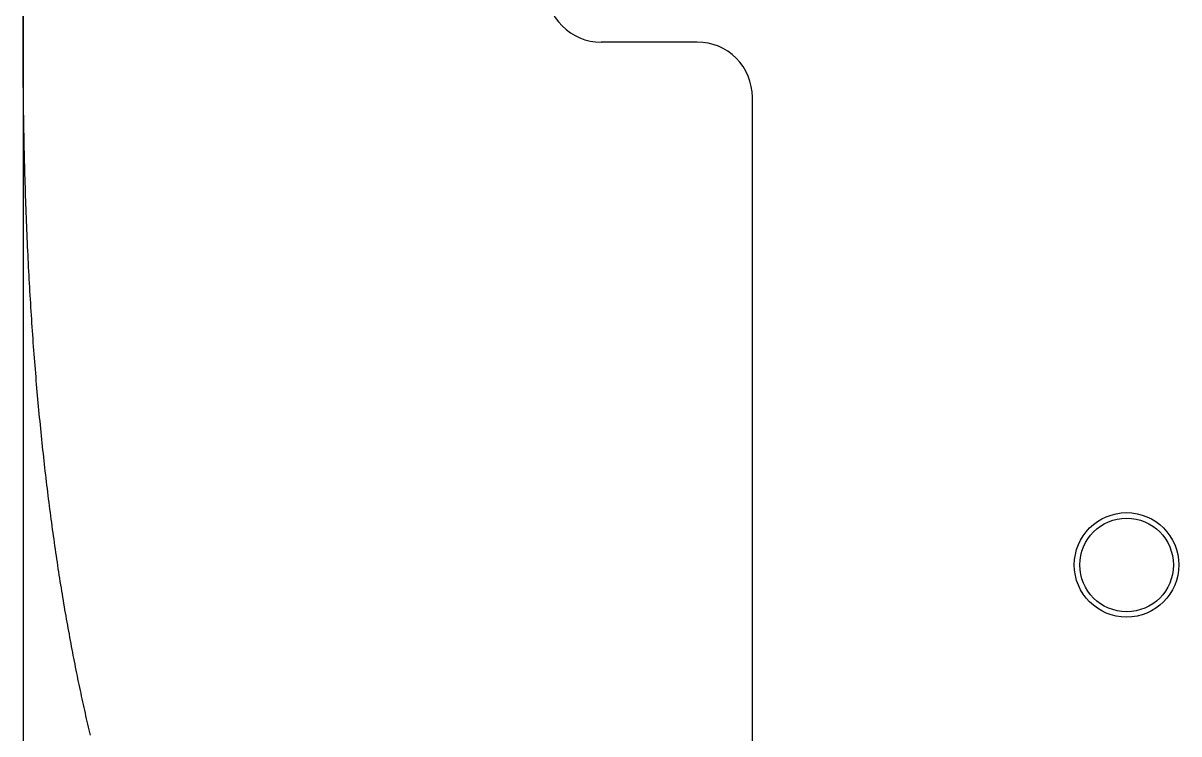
# Model space of a CAD drawing. Extents: x -14 to 315, y -179 to 16.
# Drawn here: x -14.25 to 6.75, y -79.07 to -66.16 of the extents above; entities that cross this region are included whole.
import ezdxf

# ---------------------------------------------------------------- set-up
doc = ezdxf.new("R2010")
doc.units = 0
doc.layers.add('BLACK', color=7, linetype='CONTINUOUS')

msp = doc.modelspace()

# ---------------------------------------------------------------- linework, layer by layer
at = {"layer": 'BLACK', "linetype": 'CONTINUOUS'}
for p, q in [((-14.25, 4), (-14.25, -85.5)), ((-14.25, -66.5), (-14.25, -47.5)), ((-14.249995, -66.529204), (-14.25, -66.5)), ((-14.249928, -66.614419), (-14.249995, -66.529204)), ((-2, -66.5), (-3.75, -66.5)), ((-14.249781, -66.6994), (-14.249928, -66.614419)), ((-14.249555, -66.784146), (-14.249781, -66.6994)), ((-14.249249, -66.868659), (-14.249555, -66.784146)), ((-14.248865, -66.952939), (-14.249249, -66.868659)), ((-14.248402, -67.036986), (-14.248865, -66.952939)), ((-14.24786, -67.120802), (-14.248402, -67.036986)), ((-14.24724, -67.204387), (-14.24786, -67.120802)), ((-14.246541, -67.287742), (-14.24724, -67.204387)), ((-14.245765, -67.370866), (-14.246541, -67.287742)), ((-14.244911, -67.453761), (-14.245765, -67.370866)), ((-14.24398, -67.536427), (-14.244911, -67.453761)), ((-14.242971, -67.618864), (-14.24398, -67.536427)), ((-14.241885, -67.701074), (-14.242971, -67.618864)), ((-1, -84.5), (-1, -67.5)), ((-14.240723, -67.783057), (-14.241885, -67.701074)), ((-14.239483, -67.864813), (-14.240723, -67.783057)), ((-14.238168, -67.946343), (-14.239483, -67.864813)), ((-14.236776, -68.027647), (-14.238168, -67.946343)), ((-14.235308, -68.108726), (-14.236776, -68.027647)), ((-14.233765, -68.189581), (-14.235308, -68.108726)), ((-14.232145, -68.270212), (-14.233765, -68.189581)), ((-14.230451, -68.35062), (-14.232145, -68.270212)), ((-14.228681, -68.430805), (-14.230451, -68.35062)), ((-14.226837, -68.510767), (-14.228681, -68.430805)), ((-14.224917, -68.590508), (-14.226837, -68.510767)), ((-14.222923, -68.670028), (-14.224917, -68.590508)), ((-14.220855, -68.749327), (-14.222923, -68.670028)), ((-14.218713, -68.828406), (-14.220855, -68.749327)), ((-14.216496, -68.907266), (-14.218713, -68.828406)), ((-14.214206, -68.985907), (-14.216496, -68.907266)), ((-14.211843, -69.064329), (-14.214206, -68.985907)), ((-14.209406, -69.142533), (-14.211843, -69.064329)), ((-14.206896, -69.22052), (-14.209406, -69.142533)), ((-14.204313, -69.29829), (-14.206896, -69.22052)), ((-14.201658, -69.375844), (-14.204313, -69.29829)), ((-14.19893, -69.453182), (-14.201658, -69.375844)), ((-14.196129, -69.530305), (-14.19893, -69.453182)), ((-14.193257, -69.607213), (-14.196129, -69.530305)), ((-14.190313, -69.683907), (-14.193257, -69.607213)), ((-14.187297, -69.760387), (-14.190313, -69.683907)), ((-14.184209, -69.836654), (-14.187297, -69.760387)), ((-14.18105, -69.912709), (-14.184209, -69.836654)), ((-14.177821, -69.988551), (-14.18105, -69.912709)), ((-14.17452, -70.064182), (-14.177821, -69.988551)), ((-14.171148, -70.139602), (-14.17452, -70.064182)), ((-14.167706, -70.214812), (-14.171148, -70.139602)), ((-14.164194, -70.289811), (-14.167706, -70.214812)), ((-14.160612, -70.364601), (-14.164194, -70.289811)), ((-14.156959, -70.439183), (-14.160612, -70.364601)), ((-14.153237, -70.513555), (-14.156959, -70.439183)), ((-14.149446, -70.58772), (-14.153237, -70.513555)), ((-14.145585, -70.661678), (-14.149446, -70.58772)), ((-14.141655, -70.735429), (-14.145585, -70.661678)), ((-14.137656, -70.808973), (-14.141655, -70.735429)), ((-14.133588, -70.882312), (-14.137656, -70.808973)), ((-14.129452, -70.955445), (-14.133588, -70.882312)), ((-14.125247, -71.028373), (-14.129452, -70.955445)), ((-14.120974, -71.101098), (-14.125247, -71.028373)), ((-14.116633, -71.173618), (-14.120974, -71.101098)), ((-14.112224, -71.245935), (-14.116633, -71.173618)), ((-14.107748, -71.318049), (-14.112224, -71.245935)), ((-14.103204, -71.389962), (-14.107748, -71.318049)), ((-14.098593, -71.461672), (-14.103204, -71.389962)), ((-14.093915, -71.533181), (-14.098593, -71.461672)), ((-14.08917, -71.60449), (-14.093915, -71.533181)), ((-14.084358, -71.675598), (-14.08917, -71.60449)), ((-14.07948, -71.746506), (-14.084358, -71.675598)), ((-14.074536, -71.817215), (-14.07948, -71.746506)), ((-14.069525, -71.887726), (-14.074536, -71.817215)), ((-14.064448, -71.958038), (-14.069525, -71.887726)), ((-14.059306, -72.028153), (-14.064448, -71.958038)), ((-14.054098, -72.09807), (-14.059306, -72.028153)), ((-14.048825, -72.16779), (-14.054098, -72.09807)), ((-14.043486, -72.237314), (-14.048825, -72.16779)), ((-14.038083, -72.306643), (-14.043486, -72.237314)), ((-14.032614, -72.375776), (-14.038083, -72.306643)), ((-14.027081, -72.444714), (-14.032614, -72.375776)), ((-14.021483, -72.513459), (-14.027081, -72.444714)), ((-14.015821, -72.582009), (-14.021483, -72.513459)), ((-14.010095, -72.650366), (-14.015821, -72.582009)), ((-14.004305, -72.71853), (-14.010095, -72.650366)), ((-13.998451, -72.786502), (-14.004305, -72.71853)), ((-13.992534, -72.854282), (-13.998451, -72.786502)), ((-13.986553, -72.92187), (-13.992534, -72.854282)), ((-13.980509, -72.989268), (-13.986553, -72.92187)), ((-13.974402, -73.056475), (-13.980509, -72.989268)), ((-13.968232, -73.123493), (-13.974402, -73.056475)), ((-13.961999, -73.19032), (-13.968232, -73.123493)), ((-13.955703, -73.256959), (-13.961999, -73.19032)), ((-13.949345, -73.32341), (-13.955703, -73.256959)), ((-13.942925, -73.389672), (-13.949345, -73.32341)), ((-13.936443, -73.455747), (-13.942925, -73.389672)), ((-13.929899, -73.521635), (-13.936443, -73.455747)), ((-13.923294, -73.587336), (-13.929899, -73.521635)), ((-13.916627, -73.652851), (-13.923294, -73.587336)), ((-13.909898, -73.71818), (-13.916627, -73.652851)), ((-13.903108, -73.783324), (-13.909898, -73.71818)), ((-13.896258, -73.848284), (-13.903108, -73.783324)), ((-13.889346, -73.913059), (-13.896258, -73.848284)), ((-13.882374, -73.977651), (-13.889346, -73.913059)), ((-13.875341, -74.042059), (-13.882374, -73.977651)), ((-13.868248, -74.106284), (-13.875341, -74.042059)), ((-13.861094, -74.170327), (-13.868248, -74.106284)), ((-13.853881, -74.234188), (-13.861094, -74.170327)), ((-13.846608, -74.297868), (-13.853881, -74.234188)), ((-13.839275, -74.361366), (-13.846608, -74.297868)), ((-13.831883, -74.424684), (-13.839275, -74.361366)), ((-13.824431, -74.487822), (-13.831883, -74.424684)), ((-13.81692, -74.550781), (-13.824431, -74.487822)), ((-13.80935, -74.61356), (-13.81692, -74.550781)), ((-13.801721, -74.67616), (-13.80935, -74.61356)), ((-13.794034, -74.738583), (-13.801721, -74.67616)), ((-13.786288, -74.800827), (-13.794034, -74.738583)), ((-13.778483, -74.862894), (-13.786288, -74.800827)), ((-13.77062, -74.924785), (-13.778483, -74.862894)), ((-13.7627, -74.986499), (-13.77062, -74.924785)), ((-13.754721, -75.048037), (-13.7627, -74.986499)), ((-13.746684, -75.109399), (-13.754721, -75.048037)), ((-13.73859, -75.170586), (-13.746684, -75.109399)), ((-13.730439, -75.231599), (-13.73859, -75.170586)), ((-13.72223, -75.292437), (-13.730439, -75.231599)), ((-13.713964, -75.353102), (-13.72223, -75.292437)), ((-13.705641, -75.413594), (-13.713964, -75.353102)), ((-13.697262, -75.473912), (-13.705641, -75.413594)), ((-13.688825, -75.534059), (-13.697262, -75.473912)), ((-13.680333, -75.594033), (-13.688825, -75.534059)), ((-13.671783, -75.653836), (-13.680333, -75.594033)), ((-13.663178, -75.713468), (-13.671783, -75.653836)), ((-13.654517, -75.772929), (-13.663178, -75.713468)), ((-13.645799, -75.83222), (-13.654517, -75.772929)), ((-13.637026, -75.891341), (-13.645799, -75.83222)), ((-13.628198, -75.950292), (-13.637026, -75.891341)), ((-13.619313, -76.009075), (-13.628198, -75.950292)), ((-13.610374, -76.06769), (-13.619313, -76.009075)), ((-13.60138, -76.126136), (-13.610374, -76.06769)), ((-13.59233, -76.184415), (-13.60138, -76.126136)), ((-13.583226, -76.242527), (-13.59233, -76.184415)), ((-13.574067, -76.300472), (-13.583226, -76.242527)), ((-13.564853, -76.358251), (-13.574067, -76.300472)), ((-13.555585, -76.415864), (-13.564853, -76.358251)), ((-13.546263, -76.473311), (-13.555585, -76.415864)), ((-13.536886, -76.530594), (-13.546263, -76.473311)), ((-13.527456, -76.587712), (-13.536886, -76.530594)), ((-13.517972, -76.644666), (-13.527456, -76.587712)), ((-13.508434, -76.701456), (-13.517972, -76.644666)), ((-13.498843, -76.758082), (-13.508434, -76.701456)), ((-13.489198, -76.814546), (-13.498843, -76.758082)), ((-13.4795, -76.870848), (-13.489198, -76.814546)), ((-13.469749, -76.926987), (-13.4795, -76.870848)), ((-13.459944, -76.982965), (-13.469749, -76.926987)), ((-13.450088, -77.038782), (-13.459944, -76.982965)), ((-13.440178, -77.094438), (-13.450088, -77.038782)), ((-13.430216, -77.149933), (-13.440178, -77.094438)), ((-13.420201, -77.205269), (-13.430216, -77.149933)), ((-13.410134, -77.260445), (-13.420201, -77.205269)), ((-13.400015, -77.315462), (-13.410134, -77.260445)), ((-13.389844, -77.37032), (-13.400015, -77.315462)), ((-13.379621, -77.42502), (-13.389844, -77.37032)), ((-13.369347, -77.479562), (-13.379621, -77.42502)), ((-13.359021, -77.533947), (-13.369347, -77.479562)), ((-13.348643, -77.588174), (-13.359021, -77.533947)), ((-13.338214, -77.642246), (-13.348643, -77.588174)), ((-13.327734, -77.69616), (-13.338214, -77.642246)), ((-13.317203, -77.749919), (-13.327734, -77.69616)), ((-13.306621, -77.803523), (-13.317203, -77.749919)), ((-13.295988, -77.856972), (-13.306621, -77.803523)), ((-13.285304, -77.910266), (-13.295988, -77.856972)), ((-13.27457, -77.963405), (-13.285304, -77.910266)), ((-13.263785, -78.016391), (-13.27457, -77.963405)), ((-13.252951, -78.069224), (-13.263785, -78.016391)), ((-13.242066, -78.121904), (-13.252951, -78.069224)), ((-13.231131, -78.174431), (-13.242066, -78.121904)), ((-13.220146, -78.226806), (-13.231131, -78.174431)), ((-13.209112, -78.279029), (-13.220146, -78.226806)), ((-13.198027, -78.331101), (-13.209112, -78.279029)), ((-13.186894, -78.383021), (-13.198027, -78.331101)), ((-13.175711, -78.434792), (-13.186894, -78.383021)), ((-13.164479, -78.486412), (-13.175711, -78.434792)), ((-13.153197, -78.537882), (-13.164479, -78.486412)), ((-13.141867, -78.589203), (-13.153197, -78.537882)), ((-13.130488, -78.640374), (-13.141867, -78.589203)), ((-13.119059, -78.691398), (-13.130488, -78.640374)), ((-13.107583, -78.742272), (-13.119059, -78.691398)), ((-13.096058, -78.793), (-13.107583, -78.742272)), ((-13.084484, -78.843579), (-13.096058, -78.793)), ((-13.072862, -78.894012), (-13.084484, -78.843579)), ((-13.061192, -78.944298), (-13.072862, -78.894012)), ((-13.049474, -78.994437), (-13.061192, -78.944298)), ((-13.037709, -79.044431), (-13.049474, -78.994437)), ((-13.025895, -79.094279), (-13.037709, -79.044431))]:
    msp.add_line(p, q, dxfattribs=at)
at = {"layer": 'BLACK'}
for radius in [0.95, 0.85]:
    msp.add_circle((5.8, -76), radius, dxfattribs=at)
for centre, start, end in [((-3.750001, -65.500001), -180.0000573, -89.9999427), ((-1.999999, -67.499999), -0.0000573, 90.0000573)]:
    msp.add_arc(centre, 0.999999, start, end, dxfattribs=at)

doc.saveas('drawing.dxf')
